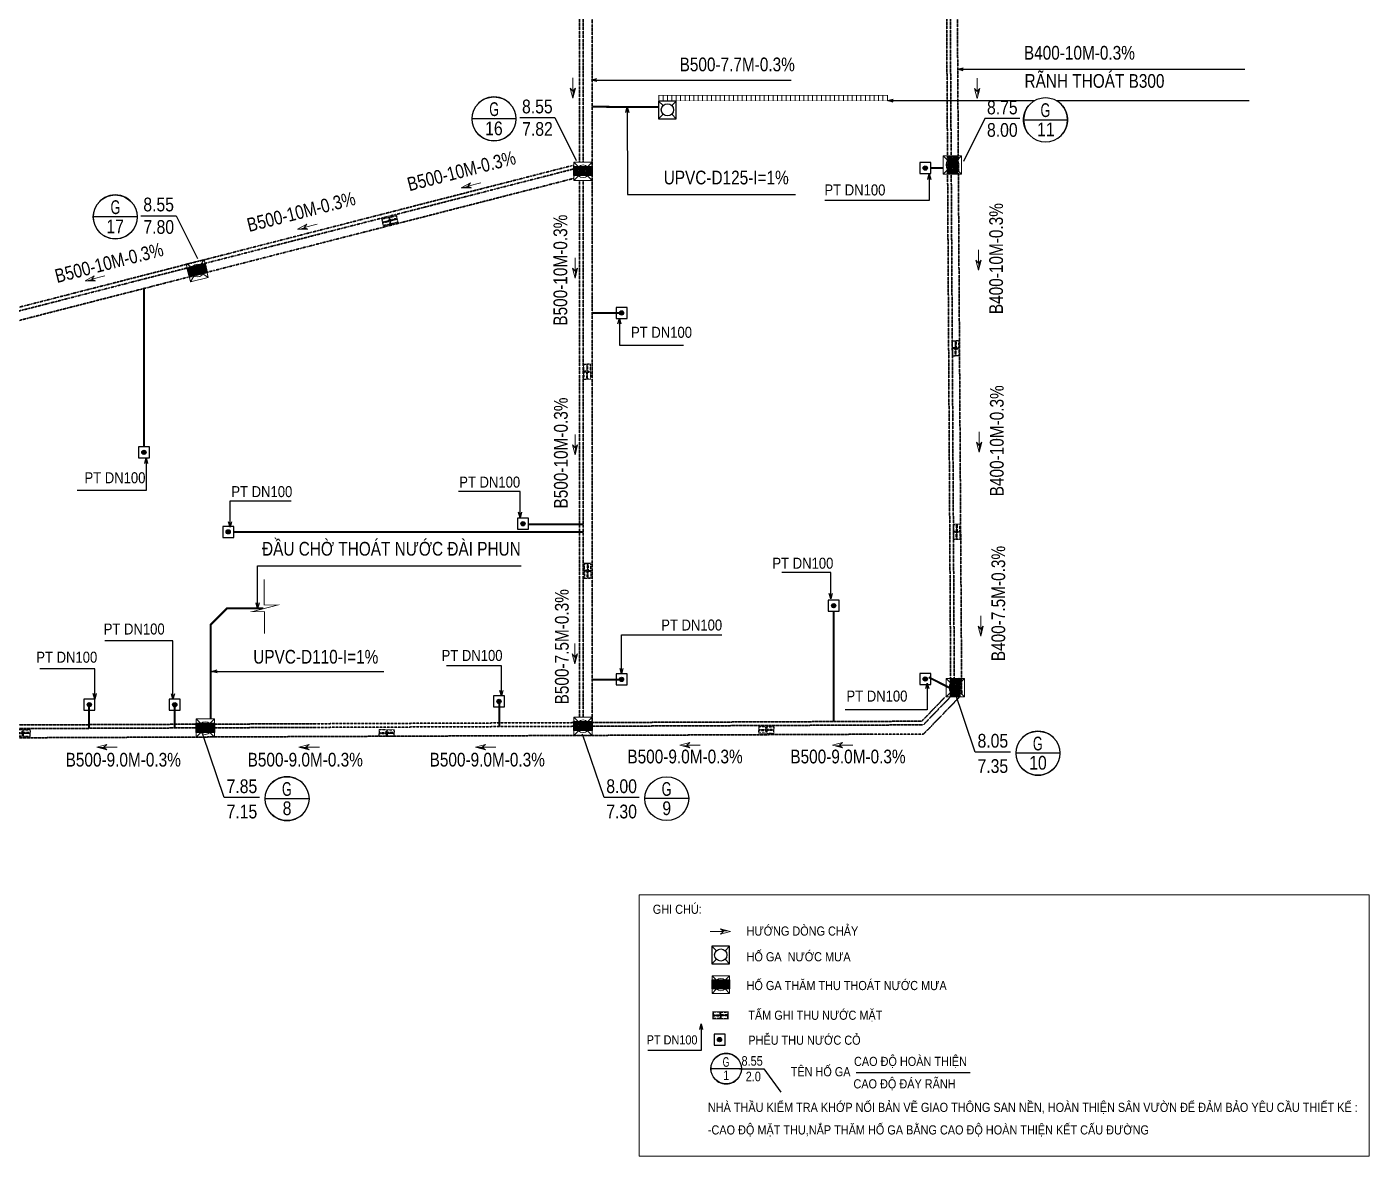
# Model space of a CAD drawing. Header units: millimetres. Extents: x -294625 to 2136527, y -251383 to 128331.
# Drawn here: x 1365864 to 1439117, y -108291 to -46678 of the extents above; entities that cross this region are included whole.
import ezdxf
from ezdxf.enums import TextEntityAlignment as Align
from ezdxf.lldxf.tags import DXFTag

# ---------------------------------------------------------------- set-up
doc = ezdxf.new("R2010")
doc.units = ezdxf.units.MM
doc.set_wipeout_variables(frame=1)
for name, pattern in [('CONTINOUS', [0]), ('DIVIDEX2', [2.5, 1, -0.5, 0, -0.5, 0, -0.5]), ('DIVIDEX22', [1.25, 0.625, -0.25, 0, -0.125, 0, -0.25]), ('XREF MB TANG 1$0$HIDDEN', [9.525, 6.35, -3.175])]:
    doc.linetypes.add(name, pattern=pattern)
for name, color, linetype, lineweight in [('00-N-7-THIET BI', 7, 'CONTINOUS', 20), ('00-N-GHI CHU', 7, 'Continuous', 9), ('00-N-TEXT', 7, 'CONTINOUS', 9), ('1.Tuong', 251, 'Continuous', 35), ('N1.6-NM', 3, 'DIVIDEX22', 30), ('N3-NOTE', 11, 'Continuous', 13), ('N3.1-2-NOTE', 11, 'Continuous', 25), ('N4-OTHER1', 143, 'CONTINOUS', 15)]:
    doc.layers.add(name, color=color, linetype=linetype, lineweight=lineweight)
for name, color, linetype in [('1TM', 5, 'DIVIDEX2'), ('C ỐNG THU NƯỚC D45', 4, 'Continuous'), ('N-4CAP LANH', 4, 'Continuous'), ('sl.tennut', 3, 'Continuous'), ('sl.textcaodonut', 6, 'Continuous'), ('TEN NUT', 111, 'Continuous'), ('ống thoát mưa', 5, 'TM')]:
    doc.layers.add(name, color=color, linetype=linetype)
doc.styles.add('arial narrow', font='ARIALN.TTF', dxfattribs={"height": 8})
doc.styles.add('NU-ARIAL', font='arial.ttf')
doc.styles.add('P-ARIAL', font='arial.ttf', dxfattribs={"height": 3})
doc.styles.add('P-VNTIMEH', font='vntimeh.shx', dxfattribs={"width": 0.75, "height": 300})
doc.styles.get("Standard").update_dxf_attribs({"font": 'arialbd.ttf'})
tags = doc.linetypes.add('TM', pattern='A,795.088449,-59.671033,["TM",Standard,S=298.800421,R=0,X=0,Y=-149.400211],-682.892341,795.088449', length=2332.740272).pattern_tags.tags
tags[6] = DXFTag(74, 10)
doc.dimstyles.new('N-NOTE', dxfattribs={"dimtxt": 200, "dimasz": 30, "dimexe": 50, "dimexo": 50, "dimgap": 100, "dimtad": 1, "dimdec": 0, "dimdsep": 46, "dimtxsty": 'P-VNTIMEH', "dimblk": 'OPEN30', "dimcen": 0, "dimse1": 1, "dimse2": 1, "dimclrd": 256, "dimclre": 7, "dimclrt": 256, "dimadec": 0, "dimazin": 0, "dimtfac": 1, "dimtdec": 0, "dimtix": 1, "dimtmove": 2, "dimatfit": 3, "dimldrblk": 'OPEN30', "dimfxl": 1, "dimtolj": 1, "dimtzin": 0, "dimarcsym": 0})

# ---------------------------------------------------------------- blocks, each defined once
blk = doc.blocks.new('A$C2639329B')
at = {"layer": '00-N-GHI CHU', "color": 232}
for p, q in [((504, 0), (-1020, 0)), ((1288, 0), (146, 294)), ((146, 294), (504, 0)), ((1288, 0), (146, -294)), ((146, -294), (504, 0))]:
    blk.add_line(p, q, dxfattribs=at)
blk.add_solid([(504, 0), (1288, 0), (146, 294)], dxfattribs=at)
blk = doc.blocks.new('XREF MB TANG 1$0$A$C3E3424CB')
at = {"color": 4, "linetype": 'Continuous'}
for p, q in [((-1855, -141), (-55, -141)), ((-1855, -461), (-1855, -141)), ((-1855, -621), (-1855, -941)), ((-1855, -941), (-55, -941)), ((-55, -461), (-55, -141)), ((-55, -621), (-55, -941))]:
    blk.add_line(p, q, dxfattribs=at)
at = {"color": 144, "linetype": 'Continuous'}
for p, q in [((-1840, -201), (-1840, -456)), ((-1840, -881), (-1840, -626)), ((-1820, -181), (-1780, -181)), ((-1820, -901), (-1780, -901)), ((-1800, -496), (-1780, -496)), ((-1800, -586), (-1780, -586)), ((-1760, -201), (-1760, -476)), ((-1760, -881), (-1760, -606)), ((-1720, -201), (-1720, -481)), ((-1720, -881), (-1720, -601)), ((-1700, -181), (-1660, -181)), ((-1700, -501), (-1660, -501)), ((-1700, -581), (-1660, -581)), ((-1700, -901), (-1660, -901)), ((-1640, -201), (-1640, -481)), ((-1640, -881), (-1640, -601)), ((-1600, -201), (-1600, -481)), ((-1600, -881), (-1600, -601)), ((-1580, -181), (-1540, -181)), ((-1580, -501), (-1540, -501)), ((-1580, -581), (-1540, -581)), ((-1580, -901), (-1540, -901)), ((-1520, -201), (-1520, -481)), ((-1520, -881), (-1520, -601)), ((-1480, -201), (-1480, -481)), ((-1480, -881), (-1480, -601)), ((-1460, -181), (-1420, -181)), ((-1460, -501), (-1420, -501)), ((-1460, -581), (-1420, -581)), ((-1460, -901), (-1420, -901)), ((-1400, -201), (-1400, -481)), ((-1400, -881), (-1400, -601)), ((-1360, -201), (-1360, -481)), ((-1360, -881), (-1360, -601)), ((-1340, -181), (-1300, -181)), ((-1340, -501), (-1300, -501)), ((-1340, -581), (-1300, -581)), ((-1340, -901), (-1300, -901)), ((-1280, -201), (-1280, -481)), ((-1280, -881), (-1280, -601)), ((-1240, -201), (-1240, -481)), ((-1240, -881), (-1240, -601)), ((-1220, -181), (-1180, -181)), ((-1220, -501), (-1180, -501)), ((-1220, -581), (-1180, -581)), ((-1220, -901), (-1180, -901)), ((-1160, -201), (-1160, -481)), ((-1160, -881), (-1160, -601)), ((-1120, -201), (-1120, -481)), ((-1120, -881), (-1120, -601)), ((-1100, -181), (-1060, -181)), ((-1100, -501), (-1060, -501)), ((-1100, -581), (-1060, -581)), ((-1100, -901), (-1060, -901)), ((-1040, -201), (-1040, -481)), ((-1040, -881), (-1040, -601)), ((-1000, -201), (-1000, -481)), ((-1000, -881), (-1000, -601)), ((-980, -181), (-940, -181)), ((-980, -501), (-940, -501)), ((-980, -581), (-940, -581)), ((-980, -901), (-940, -901)), ((-920, -201), (-920, -481)), ((-920, -881), (-920, -601)), ((-880, -201), (-880, -481)), ((-880, -881), (-880, -601)), ((-860, -181), (-820, -181)), ((-860, -501), (-820, -501)), ((-860, -581), (-820, -581)), ((-860, -901), (-820, -901)), ((-800, -201), (-800, -481)), ((-800, -881), (-800, -601)), ((-760, -201), (-760, -481)), ((-760, -881), (-760, -601)), ((-740, -181), (-700, -181)), ((-740, -501), (-700, -501)), ((-740, -581), (-700, -581)), ((-740, -901), (-700, -901)), ((-680, -201), (-680, -481)), ((-680, -881), (-680, -601)), ((-640, -201), (-640, -481)), ((-640, -881), (-640, -601)), ((-620, -181), (-580, -181)), ((-620, -501), (-580, -501)), ((-620, -581), (-580, -581)), ((-620, -901), (-580, -901)), ((-560, -201), (-560, -481)), ((-560, -881), (-560, -601)), ((-520, -201), (-520, -481)), ((-520, -881), (-520, -601)), ((-500, -181), (-460, -181)), ((-500, -501), (-460, -501)), ((-500, -581), (-460, -581)), ((-500, -901), (-460, -901)), ((-440, -201), (-440, -481)), ((-440, -881), (-440, -601)), ((-400, -201), (-400, -481)), ((-400, -881), (-400, -601)), ((-380, -181), (-340, -181)), ((-380, -501), (-340, -501)), ((-380, -581), (-340, -581)), ((-380, -901), (-340, -901)), ((-320, -201), (-320, -481)), ((-320, -881), (-320, -601)), ((-280, -201), (-280, -481)), ((-280, -881), (-280, -601)), ((-260, -181), (-220, -181)), ((-260, -501), (-220, -501)), ((-260, -581), (-220, -581)), ((-260, -901), (-220, -901)), ((-200, -201), (-200, -481)), ((-200, -881), (-200, -601)), ((-160, -201), (-160, -476)), ((-160, -881), (-160, -606)), ((-100, -181), (-140, -181)), ((-120, -496), (-140, -496)), ((-120, -586), (-140, -586)), ((-100, -901), (-140, -901)), ((-80, -201), (-80, -456)), ((-80, -881), (-80, -626))]:
    blk.add_line(p, q, dxfattribs=at)
for points in [[(40, -1030), (40, -30), (-1960, -30), (-1960, -1030)], [(-40, -950), (-40, -110), (-1880, -110), (-1880, -950)]]:
    blk.add_lwpolyline(points, close=True)
at = {"color": 4, "ltscale": 0.4}
for centre in [(-1917, -120), (-1917, -952), (-1869, -71), (-1869, -1001), (-40, -71), (-40, -1001), (9, -120), (9, -952)]:
    blk.add_circle(centre, 15, dxfattribs=at)
at = {"color": 4, "linetype": 'Continuous'}
for centre, radius, start, end in [((-1775, -461), 80, 180, 237.3631), ((-1775, -621), 80, 122.6369, 180), ((-1826, -541), 15, 302.6369, 57.3631), ((-84, -541), 15, 122.6369, 237.3631), ((-135, -461), 80, 302.6369, 0), ((-135, -621), 80, 0, 57.3631)]:
    blk.add_arc(centre, radius, start, end, dxfattribs=at)
at = {"color": 144, "linetype": 'Continuous'}
for centre, radius, start, end in [((-1820, -201), 20, 90, 180), ((-1800, -456), 40, 180, 270), ((-1800, -626), 40, 90, 180), ((-1820, -881), 20, 180, 270), ((-1780, -201), 20, 0, 90), ((-1780, -476), 20, 270, 0), ((-1780, -606), 20, 0, 90), ((-1780, -881), 20, 270, 0), ((-1700, -201), 20, 90, 180), ((-1700, -481), 20, 180, 270), ((-1700, -601), 20, 90, 180), ((-1700, -881), 20, 180, 270), ((-1660, -201), 20, 0, 90), ((-1660, -481), 20, 270, 0), ((-1660, -601), 20, 0, 90), ((-1660, -881), 20, 270, 0), ((-1580, -201), 20, 90, 180), ((-1580, -481), 20, 180, 270), ((-1580, -601), 20, 90, 180), ((-1580, -881), 20, 180, 270), ((-1540, -201), 20, 0, 90), ((-1540, -481), 20, 270, 0), ((-1540, -601), 20, 0, 90), ((-1540, -881), 20, 270, 0), ((-1460, -201), 20, 90, 180), ((-1460, -481), 20, 180, 270), ((-1460, -601), 20, 90, 180), ((-1460, -881), 20, 180, 270), ((-1420, -201), 20, 0, 90), ((-1420, -481), 20, 270, 0), ((-1420, -601), 20, 0, 90), ((-1420, -881), 20, 270, 0), ((-1340, -201), 20, 90, 180), ((-1340, -481), 20, 180, 270), ((-1340, -601), 20, 90, 180), ((-1340, -881), 20, 180, 270), ((-1300, -201), 20, 0, 90), ((-1300, -481), 20, 270, 0), ((-1300, -601), 20, 0, 90), ((-1300, -881), 20, 270, 0), ((-1220, -201), 20, 90, 180), ((-1220, -481), 20, 180, 270), ((-1220, -601), 20, 90, 180), ((-1220, -881), 20, 180, 270), ((-1180, -201), 20, 0, 90), ((-1180, -481), 20, 270, 0), ((-1180, -601), 20, 0, 90), ((-1180, -881), 20, 270, 0), ((-1100, -201), 20, 90, 180), ((-1100, -481), 20, 180, 270), ((-1100, -601), 20, 90, 180), ((-1100, -881), 20, 180, 270), ((-1060, -201), 20, 0, 90), ((-1060, -481), 20, 270, 0), ((-1060, -601), 20, 0, 90), ((-1060, -881), 20, 270, 0), ((-980, -201), 20, 90, 180), ((-980, -481), 20, 180, 270), ((-980, -601), 20, 90, 180), ((-980, -881), 20, 180, 270), ((-940, -201), 20, 0, 90), ((-940, -481), 20, 270, 0), ((-940, -601), 20, 0, 90), ((-940, -881), 20, 270, 0), ((-860, -201), 20, 90, 180), ((-860, -481), 20, 180, 270), ((-860, -601), 20, 90, 180), ((-860, -881), 20, 180, 270), ((-820, -201), 20, 0, 90), ((-820, -481), 20, 270, 0), ((-820, -601), 20, 0, 90), ((-820, -881), 20, 270, 0), ((-740, -201), 20, 90, 180), ((-740, -481), 20, 180, 270), ((-740, -601), 20, 90, 180), ((-740, -881), 20, 180, 270), ((-700, -201), 20, 0, 90), ((-700, -481), 20, 270, 0), ((-700, -601), 20, 0, 90), ((-700, -881), 20, 270, 0), ((-620, -201), 20, 90, 180), ((-620, -481), 20, 180, 270), ((-620, -601), 20, 90, 180), ((-620, -881), 20, 180, 270), ((-580, -201), 20, 0, 90), ((-580, -481), 20, 270, 0), ((-580, -601), 20, 0, 90), ((-580, -881), 20, 270, 0), ((-500, -201), 20, 90, 180), ((-500, -481), 20, 180, 270), ((-500, -601), 20, 90, 180), ((-500, -881), 20, 180, 270), ((-460, -201), 20, 0, 90), ((-460, -481), 20, 270, 0), ((-460, -601), 20, 0, 90), ((-460, -881), 20, 270, 0), ((-380, -201), 20, 90, 180), ((-380, -481), 20, 180, 270), ((-380, -601), 20, 90, 180), ((-380, -881), 20, 180, 270), ((-340, -201), 20, 0, 90), ((-340, -481), 20, 270, 0), ((-340, -601), 20, 0, 90), ((-340, -881), 20, 270, 0), ((-260, -201), 20, 90, 180), ((-260, -481), 20, 180, 270), ((-260, -601), 20, 90, 180), ((-260, -881), 20, 180, 270), ((-220, -201), 20, 0, 90), ((-220, -481), 20, 270, 0), ((-220, -601), 20, 0, 90), ((-220, -881), 20, 270, 0), ((-140, -201), 20, 90, 180), ((-140, -476), 20, 180, 270), ((-140, -606), 20, 90, 180), ((-140, -881), 20, 180, 270), ((-120, -456), 40, 270, 0), ((-120, -626), 40, 0, 90), ((-100, -201), 20, 0, 90), ((-100, -881), 20, 270, 0)]:
    blk.add_arc(centre, radius, start, end, dxfattribs=at)
blk = doc.blocks.new('ga3')
for p, q in [((-500, 500), (-245, 245)), ((-500, -500), (-500, 500)), ((-500, 500), (500, 500)), ((245, 245), (500, 500)), ((500, 500), (500, -500)), ((-500, -500), (-245, -245)), ((500, -500), (-500, -500)), ((245, -245), (500, -500))]:
    blk.add_line(p, q)
blk.add_circle((0, 0), 346)
at = {"layer": 'N-4CAP LANH', "linetype": 'XREF MB TANG 1$0$HIDDEN', "ltscale": 30, "xscale": 0.5, "yscale": 0.5, "zscale": 0.5, "rotation": 180}
blk.add_blockref('XREF MB TANG 1$0$A$C3E3424CB', (-480, -251), dxfattribs=at)
blk = doc.blocks.new('A$C33295B18')
blk.add_line((1720, 407), (0, 407))
for points in [[(48, 759), (48, 455), (812, 455), (812, 759)], [(48, 55), (48, 359), (812, 359), (812, 55)], [(1672, 759), (1672, 455), (908, 455), (908, 759)], [(1672, 55), (1672, 359), (908, 359), (908, 55)]]:
    blk.add_lwpolyline(points, close=True)
at = {"layer": '1.Tuong', "color": 2, "const_width": 40}
for points in [[(1720, 807), (0, 807), (0, 7), (1720, 7), (1720, 807)], [(1720, 407), (0, 407)], [(860, 7), (860, 807)]]:
    blk.add_lwpolyline(points, dxfattribs=at)
blk = doc.blocks.new('THOAT NUOC MAT')
at = {"layer": 'N1.6-NM'}
for p, q in [((1416413, -9120), (1416881, -83125)), ((1396020, -54061), (1396021, -12046)), ((1396220, -54061), (1396221, -12046)), ((1396721, -84836), (1396721, -12046)), ((1415985, -33635), (1416278, -82231)), ((1416185, -33635), (1416478, -82229)), ((1355739, -64663), (1395720, -54428)), ((1355740, -64457), (1395671, -54234)), ((1355738, -65180), (1395719, -54944)), ((1396020, -84335), (1396020, -55060)), ((1396220, -84335), (1396220, -55060)), ((1415995, -83224), (1414700, -84561)), ((1416274, -83224), (1414785, -84760)), ((1416774, -83227), (1414803, -85260)), ((1395722, -84840), (1356611, -85002)), ((1395722, -84640), (1356612, -84802)), ((1414700, -84561), (1396720, -84636)), ((1414785, -84760), (1396721, -84836)), ((1414803, -85260), (1356610, -85502))]:
    blk.add_line(p, q, dxfattribs=at)
at = {"layer": '00-N-7-THIET BI', "zscale": 0.9995002498750627}
for p, xscale, yscale, rotation in [((1396220, -54560), -0.9995002498180839, 0.9995002498768222, 359.8461225022181), ((1416371, -54214), -0.9995002498180809, 0.9995002498768192, 269.8461225022181), ((1375167, -59979), -0.9995002498180839, 0.9995002498768222, 13.2779549041241), ((1416537, -82726), -0.9995002498180839, 0.9995002498768222, 89.84612249666571), ((1375600, -84936), -0.9995002498180839, 0.9995002498768222, 359.8461225022181), ((1396221, -84835), -0.9995002498180839, 0.9995002498768222, 359.8461225022181)]:
    blk.add_blockref('ga3', p, dxfattribs=dict(at, xscale=xscale, yscale=yscale, rotation=rotation))
at = {"layer": '1TM'}
for p, xscale, yscale, zscale, rotation in [((1386042, -56949), 0.4999999999999999, 0.4999999999999999, 0.4999999999999999, 194.0633376530495), ((1416347, -63789), 0.5, 0.5, 0.5, 270), ((1396241, -65063), 0.5, 0.5, 0.5, 270), ((1416405, -73798), 0.5, 0.5, 0.5, 270), ((1396268, -75926), 0.5, 0.5, 0.5, 270), ((1406653, -84834), 0.5, 0.5, 0.5, 180), ((1366063, -85006), 0.5, 0.5, 0.5, 180), ((1385928, -85006), 0.5, 0.5, 0.5, 180)]:
    blk.add_blockref('A$C33295B18', p, dxfattribs=dict(at, xscale=xscale, yscale=yscale, zscale=zscale, rotation=rotation))
blk = doc.blocks.new('*U98')
at = {"layer": 'N4-OTHER1'}
blk.add_line((0, 150), (0, -150), dxfattribs=at)
blk = doc.blocks.new('*U99')
at = {"layer": 'N4-OTHER1', "color": 0, "linetype": 'ByBlock', "lineweight": -2, "transparency": 16777216}
for p in [(0, 0), (240, 0), (480, 0), (720, 0), (960, 0), (1200, 0), (1440, 0), (1680, 0), (1920, 0), (2160, 0), (2400, 0), (2640, 0), (2880, 0), (3120, 0), (3360, 0), (3600, 0), (3840, 0), (4080, 0), (4320, 0), (4560, 0), (4800, 0), (5040, 0), (5280, 0), (5520, 0), (5760, 0), (6000, 0), (6240, 0), (6480, 0), (6720, 0), (6960, 0), (7200, 0), (7440, 0), (7680, 0), (7920, 0), (8160, 0), (8400, 0), (8640, 0), (8880, 0), (9120, 0), (9360, 0), (9600, 0), (9840, 0), (10080, 0), (10320, 0), (10560, 0), (10800, 0), (11040, 0), (11280, 0), (11520, 0), (11760, 0), (12000, 0), (12240, 0), (12480, 0)]:
    blk.add_blockref('*U98', p, dxfattribs=at)
blk = doc.blocks.new('_Open30')
at = {"color": 0, "linetype": 'ByBlock', "lineweight": -2}
for p, q in [((-1, 0.27), (0, 0)), ((0, 0), (-1, -0.27)), ((0, 0), (-1, 0))]:
    blk.add_line(p, q, dxfattribs=at)
blk = doc.blocks.new('*U101')
at = {"layer": 'sl.tennut', "color": 1, "linetype": 'Continuous', "ltscale": 2}
blk.add_lwpolyline([(-7.48, 5.79), (-7.73, 5.78), (-7.97, 5.73), (-8.21, 5.65), (-8.44, 5.55), (-8.65, 5.41), (-8.85, 5.25), (-9.02, 5.07), (-9.17, 4.87), (-9.29, 4.65), (-9.38, 4.41), (-9.44, 4.17), (-9.47, 3.92), (-9.47, 3.67), (-9.44, 3.42), (-9.38, 3.18), (-9.29, 2.94), (-9.17, 2.72), (-9.02, 2.52), (-8.85, 2.34), (-8.65, 2.18), (-8.44, 2.04), (-8.21, 1.93), (-7.97, 1.86), (-7.73, 1.81), (-7.48, 1.79), (-7.23, 1.81), (-6.98, 1.86), (-6.74, 1.93), (-6.51, 2.04), (-6.3, 2.18), (-6.11, 2.34), (-5.94, 2.52), (-5.79, 2.72), (-5.67, 2.94), (-5.57, 3.18), (-5.51, 3.42), (-5.48, 3.67), (-5.48, 3.92), (-5.51, 4.17), (-5.57, 4.41), (-5.67, 4.65), (-5.79, 4.87), (-5.94, 5.07), (-6.11, 5.25), (-6.3, 5.41), (-6.51, 5.55), (-6.74, 5.65), (-6.98, 5.73), (-7.23, 5.78)], close=True, dxfattribs=at)
at = {"color": 1, "linetype": 'Continuous', "ltscale": 2}
blk.add_wipeout([(-7.48, 5.79), (-7.73, 5.78), (-7.97, 5.73), (-8.21, 5.65), (-8.44, 5.55), (-8.65, 5.41), (-8.85, 5.25), (-9.02, 5.07), (-9.17, 4.87), (-9.29, 4.65), (-9.38, 4.41), (-9.44, 4.17), (-9.47, 3.92), (-9.47, 3.67), (-9.44, 3.42), (-9.38, 3.18), (-9.29, 2.94), (-9.17, 2.72), (-9.02, 2.52), (-8.85, 2.34), (-8.65, 2.18), (-8.44, 2.04), (-8.21, 1.93), (-7.97, 1.86), (-7.73, 1.81), (-7.48, 1.79), (-7.23, 1.81), (-6.98, 1.86), (-6.74, 1.93), (-6.51, 2.04), (-6.3, 2.18), (-6.11, 2.34), (-5.94, 2.52), (-5.79, 2.72), (-5.67, 2.94), (-5.57, 3.18), (-5.51, 3.42), (-5.48, 3.67), (-5.48, 3.92), (-5.51, 4.17), (-5.57, 4.41), (-5.67, 4.65), (-5.79, 4.87), (-5.94, 5.07), (-6.11, 5.25), (-6.3, 5.41), (-6.51, 5.55), (-6.74, 5.65), (-6.98, 5.73), (-7.23, 5.78)], dxfattribs=at)
at = {"layer": 'sl.tennut', "color": 1, "linetype": 'Continuous', "ltscale": 2}
blk.add_lwpolyline([(-5.48, 3.79), (-9.47, 3.79)], dxfattribs=at)
blk.add_circle((-7.48, 3.79), 2, dxfattribs=at)
at = {"layer": 'sl.textcaodonut', "color": 7, "linetype": 'Continuous', "ltscale": 2}
blk.add_lwpolyline([(-5.14, 3.9), (-1.94, 3.9), (0, 0)], dxfattribs=at)
at = {"layer": 'sl.tennut', "linetype": 'Continuous', "ltscale": 2, "style": 'arial narrow', "width": 0.8}
blk.add_attdef('A10', text='', height=1.25, dxfattribs=at).set_placement((-7.49, 4.05), align=Align.CENTER)
at = {"layer": 'sl.tennut', "linetype": 'Continuous', "ltscale": 2, "style": 'arial narrow'}
blk.add_attdef('6.1', text='', height=1.25, dxfattribs=at).set_placement((-7.48, 2.3), align=Align.CENTER)
at = {"layer": 'sl.textcaodonut', "color": 6, "linetype": 'Continuous', "ltscale": 2, "style": 'arial narrow'}
for tag, p in [('SL.CDDINH', (-3.63, 4.29)), ('SL.CDDAY', (-3.63, 2.25))]:
    blk.add_attdef(tag, text='', height=1.25, dxfattribs=at).set_placement(p, align=Align.CENTER)
blk = doc.blocks.new('pt')
at = {"layer": 'C ỐNG THU NƯỚC D45', "color": 7}
for points in [[(-0.2, 0.2), (-0.2, -0.2), (0.2, -0.2), (0.2, 0.2), (-0.2, 0.2)], [(-0.073, 0.027), (-0.018, 0.006)], [(-0.045, 0.064), (-0.011, 0.015)], [(0, 0.078), (0, 0.019)], [(0.012, 0.014), (0.05, 0.06)], [(0.018, 0.005), (0.075, 0.02)], [(-0.075, -0.02), (-0.018, -0.005)], [(-0.05, -0.06), (-0.012, -0.014)], [(0, -0.019), (0, -0.078)], [(0.011, -0.015), (0.045, -0.064)], [(0.018, -0.006), (0.073, -0.027)]]:
    blk.add_lwpolyline(points, dxfattribs=at)
for radius in [0.078, 0.0187]:
    blk.add_circle((0, 0), radius, dxfattribs=at)
blk = doc.blocks.new('*U183')
at = {"layer": 'sl.tennut', "color": 1, "linetype": 'Continuous', "ltscale": 2}
blk.add_lwpolyline([(-7.16, 5.09), (-7.41, 5.07), (-7.65, 5.03), (-7.89, 4.95), (-8.12, 4.84), (-8.33, 4.71), (-8.53, 4.55), (-8.7, 4.36), (-8.85, 4.16), (-8.97, 3.94), (-9.06, 3.71), (-9.12, 3.46), (-9.15, 3.21), (-9.15, 2.96), (-9.12, 2.71), (-9.06, 2.47), (-8.97, 2.24), (-8.85, 2.02), (-8.7, 1.81), (-8.53, 1.63), (-8.33, 1.47), (-8.12, 1.34), (-7.89, 1.23), (-7.65, 1.15), (-7.41, 1.1), (-7.16, 1.09), (-6.91, 1.1), (-6.66, 1.15), (-6.42, 1.23), (-6.19, 1.34), (-5.98, 1.47), (-5.79, 1.63), (-5.62, 1.81), (-5.47, 2.02), (-5.35, 2.24), (-5.26, 2.47), (-5.19, 2.71), (-5.16, 2.96), (-5.16, 3.21), (-5.19, 3.46), (-5.26, 3.71), (-5.35, 3.94), (-5.47, 4.16), (-5.62, 4.36), (-5.79, 4.55), (-5.98, 4.71), (-6.19, 4.84), (-6.42, 4.95), (-6.66, 5.03), (-6.91, 5.07)], close=True, dxfattribs=at)
at = {"color": 1, "linetype": 'Continuous', "ltscale": 2}
blk.add_wipeout([(-7.16, 5.09), (-7.41, 5.07), (-7.65, 5.03), (-7.89, 4.95), (-8.12, 4.84), (-8.33, 4.71), (-8.53, 4.55), (-8.7, 4.36), (-8.85, 4.16), (-8.97, 3.94), (-9.06, 3.71), (-9.12, 3.46), (-9.15, 3.21), (-9.15, 2.96), (-9.12, 2.71), (-9.06, 2.47), (-8.97, 2.24), (-8.85, 2.02), (-8.7, 1.81), (-8.53, 1.63), (-8.33, 1.47), (-8.12, 1.34), (-7.89, 1.23), (-7.65, 1.15), (-7.41, 1.1), (-7.16, 1.09), (-6.91, 1.1), (-6.66, 1.15), (-6.42, 1.23), (-6.19, 1.34), (-5.98, 1.47), (-5.79, 1.63), (-5.62, 1.81), (-5.47, 2.02), (-5.35, 2.24), (-5.26, 2.47), (-5.19, 2.71), (-5.16, 2.96), (-5.16, 3.21), (-5.19, 3.46), (-5.26, 3.71), (-5.35, 3.94), (-5.47, 4.16), (-5.62, 4.36), (-5.79, 4.55), (-5.98, 4.71), (-6.19, 4.84), (-6.42, 4.95), (-6.66, 5.03), (-6.91, 5.07)], dxfattribs=at)
at = {"layer": 'sl.tennut', "color": 1, "linetype": 'Continuous', "ltscale": 2}
blk.add_lwpolyline([(-5.16, 3.09), (-9.15, 3.09)], dxfattribs=at)
blk.add_circle((-7.16, 3.09), 2, dxfattribs=at)
at = {"layer": 'sl.textcaodonut', "color": 7, "linetype": 'Continuous', "ltscale": 2}
blk.add_lwpolyline([(-5.4, 3.09), (-2.2, 3.09), (0, 0)], dxfattribs=at)
at = {"layer": 'sl.tennut', "linetype": 'Continuous', "ltscale": 2, "style": 'arial narrow', "width": 0.8}
blk.add_attdef('A10', text='', height=1.25, dxfattribs=at).set_placement((-7.17, 3.34), align=Align.CENTER)
at = {"layer": 'sl.tennut', "linetype": 'Continuous', "ltscale": 2, "style": 'arial narrow'}
blk.add_attdef('6.1', text='', height=1.25, dxfattribs=at).set_placement((-7.16, 1.59), align=Align.CENTER)
at = {"layer": 'sl.textcaodonut', "color": 6, "linetype": 'Continuous', "ltscale": 2, "style": 'arial narrow'}
for tag, p in [('SL.CDDINH', (-3.89, 3.48)), ('SL.CDDAY', (-3.89, 1.44))]:
    blk.add_attdef(tag, text='', height=1.25, dxfattribs=at).set_placement(p, align=Align.CENTER)

msp = doc.modelspace()

# ---------------------------------------------------------------- linework, layer by layer
for p, q in [((1401300.6, -50728.5), (1400341.1, -50728.5)), ((1400341.1, -50728.5), (1400341.1, -51688)), ((1400586, -50973.3), (1400341.1, -50728.5)), ((1401300.6, -50728.5), (1401055.7, -50973.3)), ((1401300.6, -51688), (1401300.6, -50728.5)), ((1400586, -51443.1), (1400341.1, -51688)), ((1400341.1, -51688), (1401300.6, -51688)), ((1401300.6, -51688), (1401055.7, -51443.1)), ((1404210.6, -96835.7), (1403251.1, -96835.7)), ((1403251.1, -96835.7), (1403251.1, -97795.2)), ((1403495.9, -97080.6), (1403251.1, -96835.7)), ((1404210.6, -96835.7), (1403965.7, -97080.6)), ((1404210.6, -97795.2), (1404210.6, -96835.7)), ((1403495.9, -97550.3), (1403251.1, -97795.2)), ((1403251.1, -97795.2), (1404210.6, -97795.2)), ((1404210.6, -97795.2), (1403965.7, -97550.3))]:
    msp.add_line(p, q)
for centre in [(1400820.8, -51208.2), (1403730.8, -97315.5)]:
    msp.add_circle(centre, 332.2)
at = {"layer": 'N1.6-NM', "linetype": 'CONTINOUS', "const_width": 20}
msp.add_lwpolyline([(1400344.5, -50714.2), (1412844.5, -50714.2), (1412844.5, -50414.2), (1400344.5, -50414.2)], close=True, dxfattribs=at)
at = {"layer": 'N3-NOTE', "const_width": 40}
msp.add_lwpolyline([(1378816.9, -76812.4), (1378816.9, -78222.6), (1379555.2, -78222.6), (1378165.1, -78583.4), (1378832.7, -78583.4), (1378832.7, -79778.8)], dxfattribs=at)
at = {"layer": 'N3-NOTE'}
msp.add_lwpolyline([(1439116.9, -108290.8), (1399281, -108290.8), (1399281, -94026), (1439116.9, -94026)], close=True, dxfattribs=at)
at = {"layer": 'N3.1-2-NOTE'}
msp.add_line((1411123.4, -103724.5), (1417342.5, -103724.5), dxfattribs=at)
at = {"layer": 'sl.tennut', "color": 1, "linetype": 'Continuous', "ltscale": 2}
for points in [[(1421043.7, -85108.1), (1420893.5, -85117.6), (1420745.6, -85145.8), (1420602.4, -85192.3), (1420466.2, -85256.4), (1420339.1, -85337), (1420223.1, -85433), (1420120.1, -85542.7), (1420031.6, -85664.5), (1419959.1, -85796.5), (1419903.6, -85936.4), (1419866.2, -86082.2), (1419847.3, -86231.6), (1419847.3, -86382.1), (1419866.2, -86531.5), (1419903.6, -86677.3), (1419959.1, -86817.3), (1420031.6, -86949.2), (1420120.1, -87071), (1420223.1, -87180.7), (1420339.1, -87276.7), (1420466.2, -87357.4), (1420602.4, -87421.5), (1420745.6, -87468), (1420893.5, -87496.2), (1421043.7, -87505.6), (1421194, -87496.2), (1421341.9, -87468), (1421485, -87421.5), (1421621.2, -87357.4), (1421748.3, -87276.7), (1421864.3, -87180.7), (1421967.4, -87071), (1422055.9, -86949.2), (1422128.4, -86817.3), (1422183.8, -86677.3), (1422221.3, -86531.5), (1422240.1, -86382.1), (1422240.1, -86231.6), (1422221.3, -86082.2), (1422183.8, -85936.4), (1422128.4, -85796.5), (1422055.9, -85664.5), (1421967.4, -85542.7), (1421864.3, -85433), (1421748.3, -85337), (1421621.2, -85256.4), (1421485, -85192.3), (1421341.9, -85145.8), (1421194, -85117.6)], [(1380064.2, -87589), (1379914, -87598.5), (1379766.1, -87626.7), (1379622.9, -87673.2), (1379486.7, -87737.3), (1379359.6, -87818), (1379243.6, -87913.9), (1379140.6, -88023.7), (1379052.1, -88145.5), (1378979.5, -88277.4), (1378924.1, -88417.3), (1378886.7, -88563.2), (1378867.8, -88712.5), (1378867.8, -88863.1), (1378886.7, -89012.4), (1378924.1, -89158.2), (1378979.5, -89298.2), (1379052.1, -89430.1), (1379140.6, -89551.9), (1379243.6, -89661.6), (1379359.6, -89757.6), (1379486.7, -89838.3), (1379622.9, -89902.4), (1379766.1, -89948.9), (1379914, -89977.1), (1380064.2, -89986.6), (1380214.5, -89977.1), (1380362.3, -89948.9), (1380505.5, -89902.4), (1380641.7, -89838.3), (1380768.8, -89757.6), (1380884.8, -89661.6), (1380987.9, -89551.9), (1381076.4, -89430.1), (1381148.9, -89298.2), (1381204.3, -89158.2), (1381241.8, -89012.4), (1381260.6, -88863.1), (1381260.6, -88712.5), (1381241.8, -88563.2), (1381204.3, -88417.3), (1381148.9, -88277.4), (1381076.4, -88145.5), (1380987.9, -88023.7), (1380884.8, -87913.9), (1380768.8, -87818), (1380641.7, -87737.3), (1380505.5, -87673.2), (1380362.3, -87626.7), (1380214.5, -87598.5)]]:
    msp.add_lwpolyline(points, close=True, dxfattribs=at)
msp.add_lwpolyline([(1401981.1, -88786.3), (1399588.3, -88786.3)], dxfattribs=at)
msp.add_circle((1400784.7, -88786.3), 1198.8, dxfattribs=at)
at = {"layer": 'sl.textcaodonut', "color": 7, "linetype": 'Continuous', "ltscale": 2}
msp.add_lwpolyline([(1399278.3, -88725.2), (1397360.9, -88725.2), (1396195.7, -85276.2)], dxfattribs=at)
at = {"layer": 'ống thoát mưa', "const_width": 110}
for points in [[(1400341.1, -51056.2), (1396742.5, -51036.9)], [(1415194.5, -54384.6), (1415870.4, -54386.4)], [(1372253.3, -69592.7), (1372253.3, -60951.7)], [(1398217.4, -62290.8), (1396721, -62290.8)], [(1393240.6, -73811.6), (1396219.8, -73811.6)], [(1377151.4, -74229.3), (1396219.8, -74229.3)], [(1378768, -78403), (1376790.7, -78403), (1375892.9, -79300.8), (1375892.9, -84431.9)], [(1409894.5, -78556.9), (1409894.5, -84580.8)], [(1398217.4, -82290.8), (1396721, -82290.8)], [(1415079.7, -82161.1), (1416190.7, -82725.2)], [(1391642.3, -83485.8), (1391642.3, -84857.5)], [(1369256.5, -83685.1), (1369256.5, -84951.6)], [(1373927.3, -83674.7), (1373927.3, -84941.2)]]:
    msp.add_lwpolyline(points, dxfattribs=at)

# ---------------------------------------------------------------- block references
at = {"layer": '00-N-7-THIET BI', "xscale": -0.9595202398253605, "yscale": 0.9595202398817492, "zscale": 0.9595202398800601}
msp.add_blockref('ga3', (1403734.4, -98931.1), dxfattribs=at)
at = {"layer": '00-N-GHI CHU', "xscale": 0.4810207792315849, "yscale": 0.4810207792315849, "zscale": 0.4810207792315849}
for p, rotation in [((1395658.2, -49948.4), 270), ((1417729.7, -49965), 270), ((1390170.6, -55301.9), 194.3599253581082), ((1381239.3, -57569.6), 194.3599253581082), ((1395781.2, -59769.5), 270), ((1417797, -59328.7), 270), ((1369645.7, -60384.1), 194.3599253581082), ((1417834.4, -69267.1), 270), ((1395781.2, -69403.8), 270), ((1417916.3, -79299.2), 270), ((1395767.1, -80816.9), 270), ((1370301.7, -85975.5), 180), ((1381335.4, -85975.5), 180), ((1390961.6, -85975.5), 180), ((1402120.3, -85871.6), 180), ((1410451.8, -85871.6), 180)]:
    msp.add_blockref('A$C2639329B', p, dxfattribs=dict(at, rotation=rotation))
msp.add_blockref('A$C2639329B', (1403646.2, -96032.4), dxfattribs=at)
at = {"layer": '1TM', "xscale": 0.5, "yscale": 0.5, "zscale": 0.5, "rotation": 180}
msp.add_blockref('A$C33295B18', (1404146.5, -100403.9), dxfattribs=at)
at = {"layer": 'C ỐNG THU NƯỚC D45', "linetype": 'Continuous', "xscale": 1500, "yscale": 1500, "zscale": 1500, "rotation": 90.00000000000058}
for p in [(1414894.5, -54384.6), (1398316.1, -62283.5), (1372253.3, -69892.7), (1376851.4, -74229.3), (1392940.6, -73786.7), (1409894.5, -78256.9), (1398316.1, -82283.5), (1414894.5, -82256.9), (1369274.2, -83657.8), (1373938.5, -83665.5), (1391631.1, -83480.1), (1403664.1, -101930.2)]:
    msp.add_blockref('pt', p, dxfattribs=at)
at = {"layer": 'N3-NOTE'}
msp.add_blockref('THOAT NUOC MAT', (0, 0), dxfattribs=at)
at = {"layer": 'N4-OTHER1'}
msp.add_blockref('*U99', (1400344.5, -50564.2), dxfattribs=at)

# ---------------------------------------------------------------- texts
at = {"layer": '00-N-TEXT', "color": 7, "style": 'NU-ARIAL', "width": 0.85}
for s, height, p in [('PT DN100', 600, (1409391.3, -55574.4)), ('PT DN100', 600, (1398837, -63341.7)), ('PT DN100', 600, (1369009.9, -71278.7)), ('PT DN100', 600, (1377024.2, -72034.7)), ('PT DN100', 600, (1389460.2, -71515.7)), ('PT DN100', 600, (1406551.4, -75940.1)), ('PT DN100', 600, (1400483.2, -79312.7)), ('PT DN100', 600, (1370059.7, -79530.4)), ('PT DN100', 600, (1366380, -81068.7)), ('PT DN100', 600, (1388497.5, -80974)), ('PT DN100', 600, (1410592.6, -83190.5)), ('HƯỚNG DÒNG CHẢY', 500, (1405140.2, -96010.5)), ('HỐ GA  NƯỚC MƯA', 500, (1405140.2, -97413.9)), ('HỐ GA THĂM THU THOÁT NƯỚC MƯA', 500, (1405140.2, -98981.6)), ('TẤM GHI THU NƯỚC MẶT', 500, (1405236.5, -100601.7)), ('PT DN100', 500, (1399689.9, -101947.1)), ('PHỄU THU NƯỚC CỎ', 500, (1405236.5, -101963.5))]:
    msp.add_text(s, height=height, dxfattribs=at).set_placement(p, align=Align.MIDDLE_LEFT)
at = {"layer": '00-N-TEXT', "color": 2, "style": 'NU-ARIAL', "width": 0.85}
msp.add_text('GHI CHÚ:', height=500, dxfattribs=at).set_placement((1400025.4, -94820), align=Align.MIDDLE_LEFT)
at = {"layer": '00-N-TEXT', "color": 7, "style": 'NU-ARIAL', "width": 0.85}
for s, p in [('TÊN HỐ GA', (1407549.3, -103935)), ('CAO ĐỘ HOÀN THIỆN', (1411003.9, -103372)), ('CAO ĐỘ ĐÁY RÃNH', (1410974.3, -104596.1)), ('NHÀ THẦU KIỂM TRA KHỚP NỐI BẢN VẼ GIAO THÔNG SAN NỀN, HOÀN THIỆN SÂN VƯỜN ĐỂ ĐẢM BẢO YÊU CẦU THIẾT KẾ :', (1403028.5, -105879)), ('-CAO ĐỘ MẶT THU,NẮP THĂM HỐ GA BẰNG CAO ĐỘ HOÀN THIỆN KẾT CẤU ĐƯỜNG', (1403028.5, -107109))]:
    msp.add_text(s, height=500, dxfattribs=at).set_placement(p)
at = {"layer": '00-N-TEXT', "color": 2, "char_height": 750, "line_spacing_factor": 0.8, "style": 'P-ARIAL'}
for s, width, insert, attachment_point in [('{\\fArial|b0|i0|c0|p34;\\W0.8;B500-7.7M-0.3%}', 6859.861, (1401486.3, -48351.8), 1), ('{\\fArial|b0|i0|c0|p34;\\W0.8;B400-10M-0.3%}', 18303.5, (1426332.3, -47717.3), 3), ('{\\W0.8;RÃNH THOÁT B300}', 7953.114, (1427946.3, -49253.5), 3), ('{\\W0.8;UPVC-D125-I=1%}', 18303.5, (1407442.9, -54522.5), 3), ('{\\fArial|b0|i0|c0|p34;\\W0.8;ĐẦU CHỜ THOÁT NƯỚC ĐÀI PHUN}', 18303.5, (1392817.7, -74777.8), 3), ('{\\fArial|b0|i0|c0|p34;\\W0.8;UPVC-D110-I=1%}', 18303.5, (1385043.2, -80669.1), 3), ('{\\fArial|b0|i0|c0|p34;\\W0.8;B500-9.0M-0.3%}', 18303.5, (1374269.5, -86285.8), 3), ('{\\fArial|b0|i0|c0|p34;\\W0.8;B500-9.0M-0.3%}', 18303.5, (1384201.5, -86283.5), 3), ('{\\fArial|b0|i0|c0|p34;\\W0.8;B500-9.0M-0.3%}', 18303.5, (1394133.5, -86282.5), 3), ('{\\fArial|b0|i0|c0|p34;\\W0.8;B500-9.0M-0.3%}', 18303.5, (1404927.1, -86111.8), 3), ('{\\fArial|b0|i0|c0|p34;\\W0.8;B500-9.0M-0.3%}', 18303.5, (1413818.8, -86111.8), 3)]:
    msp.add_mtext_dynamic_manual_height_columns(s, width=width, gutter_width=5, heights=[0], dxfattribs=dict(at, insert=insert, attachment_point=attachment_point))
at = {"layer": '00-N-TEXT', "color": 2, "char_height": 750, "attachment_point": 3, "line_spacing_factor": 0.8, "style": 'P-ARIAL'}
for s, insert, rotation in [('{\\fArial|b0|i0|c0|p34;\\W0.8;B500-10M-0.3%}', (1392419.8, -53421.4), 14.359925), ('{\\fArial|b0|i0|c0|p34;\\W0.8;B500-10M-0.3%}', (1383674.1, -55646.2), 14.359925), ('{\\fArial|b0|i0|c0|p34;\\W0.8;B400-10M-0.3%}', (1418384, -56295), 90), ('{\\fArial|b0|i0|c0|p34;\\W0.8;B500-10M-0.3%}', (1394603.8, -56926.1), 90), ('{\\fArial|b0|i0|c0|p34;\\W0.8;B500-10M-0.3%}', (1373191.1, -58428.6), 14.359925), ('{\\fArial|b0|i0|c0|p34;\\W0.8;B400-10M-0.3%}', (1418421.4, -66233.4), 90), ('{\\fArial|b0|i0|c0|p34;\\W0.8;B500-10M-0.3%}', (1394630.9, -66900.6), 90), ('{\\fArial|b0|i0|c0|p34;\\W0.8;B400-7.5M-0.3%}', (1418503.2, -74995.9), 90), ('{\\fArial|b0|i0|c0|p34;\\W0.8;B500-7.5M-0.3%}', (1394685.1, -77355.9), 90)]:
    msp.add_mtext_dynamic_manual_height_columns(s, width=18303.5, gutter_width=5, heights=[0], dxfattribs=dict(at, insert=insert, rotation=rotation))
at = {"layer": 'sl.tennut', "linetype": 'Continuous', "ltscale": 2, "style": 'arial narrow', "width": 0.8}
msp.add_attdef('G', text='A10', height=749.14, dxfattribs=at).set_placement((1400775.2, -88633), align=Align.CENTER)
at = {"layer": 'sl.tennut', "linetype": 'Continuous', "ltscale": 2, "style": 'arial narrow'}
msp.add_attdef('9', text='A10', height=749.14, dxfattribs=at).set_placement((1400784.6, -89683.1), align=Align.CENTER)
at = {"layer": 'sl.textcaodonut', "color": 6, "linetype": 'Continuous', "ltscale": 2, "style": 'arial narrow'}
for tag, p in [('8.05', (1418581.1, -86001.9)), ('7.35', (1418581.1, -87382.8)), ('7.85', (1377601.6, -88482.8)), ('8.00', (1398322.1, -88481.3)), ('7.15', (1377601.6, -89863.7)), ('7.30', (1398322.1, -89862.2))]:
    msp.add_attdef(tag, text='10.10', height=749.14, dxfattribs=at).set_placement(p, align=Align.CENTER)

# ---------------------------------------------------------------- leaders
at = {"layer": 'N3-NOTE'}
for points, override in [([(1416662.3, -48991.1), (1432335.9, -48991.1)], {"dimasz": 300, "dimtad": 0}), ([(1396678.4, -49585.5), (1407577.5, -49585.5)], {"dimasz": 300, "dimtad": 0}), ([(1398632.6, -51047), (1398649.9, -55819.7), (1407808.1, -55819.7)], {"dimasz": 300, "dimgap": 100, "dimtad": 0}), ([(1412844.5, -50698.7), (1432563.1, -50698.7)], {"dimasz": 300, "dimgap": 100, "dimtad": 0}), ([(1415113.6, -54703.8), (1415113.6, -56156.4), (1409421.2, -56156.4)], {"dimasz": 300, "dimgap": 100, "dimtad": 0}), ([(1398202.2, -62586.2), (1398202.2, -64038.8), (1401697.6, -64038.8)], {"dimasz": 300, "dimgap": 100, "dimtad": 0}), ([(1372375.7, -70192.7), (1372375.7, -71966), (1368613.2, -71966)], {"dimasz": 300, "dimtad": 0}), ([(1392778, -73463.1), (1392778, -72025.7), (1389416.9, -72025.7)], {"dimasz": 300, "dimgap": 100, "dimtad": 0}), ([(1376952.7, -73982.1), (1376952.7, -72544.7), (1380293.9, -72544.7)], {"dimasz": 300, "dimgap": 100, "dimtad": 0}), ([(1378459.7, -78406.5), (1378459.7, -76078.4), (1392848.5, -76078.4)], {"dimasz": 300, "dimtad": 0}), ([(1409731.9, -77887.5), (1409731.9, -76450.1), (1407057, -76450.1)], {"dimasz": 300, "dimgap": 100, "dimtad": 0}), ([(1373834.9, -83365.5), (1373834.9, -80174), (1370121.8, -80174)], {"dimasz": 300, "dimgap": 100, "dimtad": 0}), ([(1398316.1, -81983.5), (1398316.1, -79854.9), (1403791.5, -79854.9)], {"dimasz": 300, "dimgap": 100, "dimtad": 0}), ([(1369565.6, -83357.8), (1369565.6, -81712.3), (1366572.3, -81712.3)], {"dimasz": 300, "dimgap": 100, "dimtad": 0}), ([(1375953.4, -81841.5), (1385348.2, -81841.5)], {"dimasz": 300, "dimtad": 0}), ([(1391766.1, -83180.1), (1391766.1, -81534.6), (1388772.8, -81534.6)], {"dimasz": 300, "dimgap": 100, "dimtad": 0}), ([(1414998.9, -82480.3), (1414998.9, -83932.9), (1410525, -83932.9)], {"dimasz": 300, "dimgap": 100, "dimtad": 0}), ([(1402663.6, -101076.5), (1402663.6, -102529.1), (1399760, -102529.1)], {"dimasz": 300, "dimgap": 100, "dimtad": 0})]:
    msp.add_leader(points, dimstyle='N-NOTE', override=override, dxfattribs=at)

# ---------------------------------------------------------------- next in the draw order: block references
at = {"layer": 'TEN NUT'}
ref = msp.add_blockref('*U101', (1395839.6, -53969.4), dxfattribs=dict(at, xscale=599.3150684931506, yscale=599.3150684931506, zscale=599.3150684931506))
ref.add_attrib('A10', 'G', dxfattribs={"layer": 'sl.tennut', "linetype": 'Continuous', "ltscale": 2, "height": 749.1, "style": 'arial narrow', "width": 0.8}).set_placement((1391367.2, -51542.6), align=Align.CENTER)
ref.add_attrib('6.1', '16', dxfattribs={"layer": 'sl.tennut', "linetype": 'Continuous', "ltscale": 2, "height": 749.14, "style": 'arial narrow'}).set_placement((1391354.1, -52592.8), align=Align.CENTER)
ref.add_attrib('SL.CDDINH', '8.55', dxfattribs={"layer": 'sl.textcaodonut', "color": 6, "linetype": 'Continuous', "ltscale": 2, "height": 749.14, "style": 'arial narrow'}).set_placement((1393723.9, -51397.2), align=Align.CENTER)
ref.add_attrib('SL.CDDAY', '7.82', dxfattribs={"layer": 'sl.textcaodonut', "color": 6, "linetype": 'Continuous', "ltscale": 2, "height": 749.14, "style": 'arial narrow'}).set_placement((1393730.5, -52622.2), align=Align.CENTER)
ref = msp.add_blockref('*U101', (1416973.5, -54023.4), dxfattribs=dict(at, xscale=-599.3150684931506, yscale=599.3150684931506, zscale=599.3150684931506))
ref.add_attrib('A10', 'G', dxfattribs={"layer": 'sl.tennut', "linetype": 'Continuous', "ltscale": 2, "height": 749.1, "style": 'arial narrow', "width": 0.8}).set_placement((1421449.6, -51596.6), align=Align.CENTER)
ref.add_attrib('6.1', '11', dxfattribs={"layer": 'sl.tennut', "linetype": 'Continuous', "ltscale": 2, "height": 749.14, "style": 'arial narrow'}).set_placement((1421475.9, -52646.7), align=Align.CENTER)
ref.add_attrib('SL.CDDINH', '8.75', dxfattribs={"layer": 'sl.textcaodonut', "color": 6, "linetype": 'Continuous', "ltscale": 2, "height": 749.14, "style": 'arial narrow'}).set_placement((1419097.4, -51451.2), align=Align.CENTER)
ref.add_attrib('SL.CDDAY', '8.00', dxfattribs={"layer": 'sl.textcaodonut', "color": 6, "linetype": 'Continuous', "ltscale": 2, "height": 749.14, "style": 'arial narrow'}).set_placement((1419097.4, -52676.2), align=Align.CENTER)
ref = msp.add_blockref('*U101', (1375171.7, -59317), dxfattribs=dict(at, xscale=599.3150684931506, yscale=599.3150684931506, zscale=599.3150684931506))
ref.add_attrib('A10', 'G', dxfattribs={"layer": 'sl.tennut', "linetype": 'Continuous', "ltscale": 2, "height": 749.1, "style": 'arial narrow', "width": 0.8}).set_placement((1370699.3, -56890.2), align=Align.CENTER)
ref.add_attrib('6.1', '17', dxfattribs={"layer": 'sl.tennut', "linetype": 'Continuous', "ltscale": 2, "height": 749.14, "style": 'arial narrow'}).set_placement((1370686.1, -57940.3), align=Align.CENTER)
ref.add_attrib('SL.CDDINH', '8.55', dxfattribs={"layer": 'sl.textcaodonut', "color": 6, "linetype": 'Continuous', "ltscale": 2, "height": 749.14, "style": 'arial narrow'}).set_placement((1373056, -56744.7), align=Align.CENTER)
ref.add_attrib('SL.CDDAY', '7.80', dxfattribs={"layer": 'sl.textcaodonut', "color": 6, "linetype": 'Continuous', "ltscale": 2, "height": 749.14, "style": 'arial narrow'}).set_placement((1373062.6, -57969.8), align=Align.CENTER)
ref = msp.add_blockref('*U183', (1407002.1, -104803), dxfattribs=dict(at, xscale=415.5251141552512, yscale=415.5251141552512, zscale=415.5251141552512))
ref.add_attrib('A10', 'G', dxfattribs={"layer": 'sl.tennut', "linetype": 'Continuous', "ltscale": 2, "height": 519.4, "style": 'arial narrow', "width": 0.8}).set_placement((1404021.4, -103413.4), align=Align.CENTER)
ref.add_attrib('6.1', '1', dxfattribs={"layer": 'sl.tennut', "linetype": 'Continuous', "ltscale": 2, "height": 519.4, "style": 'arial narrow'}).set_placement((1404028, -104141.5), align=Align.CENTER)
ref.add_attrib('SL.CDDINH', '8.55', dxfattribs={"layer": 'sl.textcaodonut', "color": 6, "linetype": 'Continuous', "ltscale": 2, "height": 519.41, "style": 'arial narrow'}).set_placement((1405444.6, -103355), align=Align.CENTER)
ref.add_attrib('SL.CDDAY', '2.0', dxfattribs={"layer": 'sl.textcaodonut', "color": 6, "linetype": 'Continuous', "ltscale": 2, "height": 519.41, "style": 'arial narrow'}).set_placement((1405508.3, -104204.3), align=Align.CENTER)

# ---------------------------------------------------------------- next in the draw order: wipeouts: each hides what was drawn before it
at = {"color": 1, "linetype": 'Continuous', "ltscale": 2}
for points in [[(1421043.7, -85108.1), (1420893.5, -85117.6), (1420745.6, -85145.8), (1420602.4, -85192.3), (1420466.2, -85256.4), (1420339.1, -85337), (1420223.1, -85433), (1420120.1, -85542.7), (1420031.6, -85664.5), (1419959.1, -85796.5), (1419903.6, -85936.4), (1419866.2, -86082.2), (1419847.3, -86231.6), (1419847.3, -86382.1), (1419866.2, -86531.5), (1419903.6, -86677.3), (1419959.1, -86817.3), (1420031.6, -86949.2), (1420120.1, -87071), (1420223.1, -87180.7), (1420339.1, -87276.7), (1420466.2, -87357.4), (1420602.4, -87421.5), (1420745.6, -87468), (1420893.5, -87496.2), (1421043.7, -87505.6), (1421194, -87496.2), (1421341.9, -87468), (1421485, -87421.5), (1421621.2, -87357.4), (1421748.3, -87276.7), (1421864.3, -87180.7), (1421967.4, -87071), (1422055.9, -86949.2), (1422128.4, -86817.3), (1422183.8, -86677.3), (1422221.3, -86531.5), (1422240.1, -86382.1), (1422240.1, -86231.6), (1422221.3, -86082.2), (1422183.8, -85936.4), (1422128.4, -85796.5), (1422055.9, -85664.5), (1421967.4, -85542.7), (1421864.3, -85433), (1421748.3, -85337), (1421621.2, -85256.4), (1421485, -85192.3), (1421341.9, -85145.8), (1421194, -85117.6)], [(1380064.2, -87589), (1379914, -87598.5), (1379766.1, -87626.7), (1379622.9, -87673.2), (1379486.7, -87737.3), (1379359.6, -87818), (1379243.6, -87913.9), (1379140.6, -88023.7), (1379052.1, -88145.5), (1378979.5, -88277.4), (1378924.1, -88417.3), (1378886.7, -88563.2), (1378867.8, -88712.5), (1378867.8, -88863.1), (1378886.7, -89012.4), (1378924.1, -89158.2), (1378979.5, -89298.2), (1379052.1, -89430.1), (1379140.6, -89551.9), (1379243.6, -89661.6), (1379359.6, -89757.6), (1379486.7, -89838.3), (1379622.9, -89902.4), (1379766.1, -89948.9), (1379914, -89977.1), (1380064.2, -89986.6), (1380214.5, -89977.1), (1380362.3, -89948.9), (1380505.5, -89902.4), (1380641.7, -89838.3), (1380768.8, -89757.6), (1380884.8, -89661.6), (1380987.9, -89551.9), (1381076.4, -89430.1), (1381148.9, -89298.2), (1381204.3, -89158.2), (1381241.8, -89012.4), (1381260.6, -88863.1), (1381260.6, -88712.5), (1381241.8, -88563.2), (1381204.3, -88417.3), (1381148.9, -88277.4), (1381076.4, -88145.5), (1380987.9, -88023.7), (1380884.8, -87913.9), (1380768.8, -87818), (1380641.7, -87737.3), (1380505.5, -87673.2), (1380362.3, -87626.7), (1380214.5, -87598.5)]]:
    msp.add_wipeout(points, dxfattribs=at)

# ---------------------------------------------------------------- next in the draw order: linework, layer by layer
at = {"layer": 'sl.tennut', "color": 1, "linetype": 'Continuous', "ltscale": 2}
for points in [[(1422240.1, -86306.9), (1419847.3, -86306.9)], [(1381260.6, -88787.8), (1378867.8, -88787.8)]]:
    msp.add_lwpolyline(points, dxfattribs=at)
for centre in [(1421043.7, -86306.9), (1380064.2, -88787.8)]:
    msp.add_circle(centre, 1198.8, dxfattribs=at)
at = {"layer": 'sl.textcaodonut', "color": 7, "linetype": 'Continuous', "ltscale": 2}
for points in [[(1419537.3, -86245.8), (1417619.9, -86245.8), (1416454.7, -82796.8)], [(1378557.8, -88726.7), (1376640.4, -88726.7), (1375475.2, -85277.7)]]:
    msp.add_lwpolyline(points, dxfattribs=at)

# ---------------------------------------------------------------- next in the draw order: texts
at = {"layer": 'sl.tennut', "linetype": 'Continuous', "ltscale": 2, "style": 'arial narrow', "width": 0.8}
for p in [(1421034.2, -86153.5), (1380054.7, -88634.4)]:
    msp.add_attdef('G', text='A10', height=749.14, dxfattribs=at).set_placement(p, align=Align.CENTER)
at = {"layer": 'sl.tennut', "linetype": 'Continuous', "ltscale": 2, "style": 'arial narrow'}
for tag, p in [('10', (1421043.6, -87203.7)), ('8', (1380064.1, -89684.6))]:
    msp.add_attdef(tag, text='A10', height=749.14, dxfattribs=at).set_placement(p, align=Align.CENTER)

doc.saveas('drawing.dxf')
